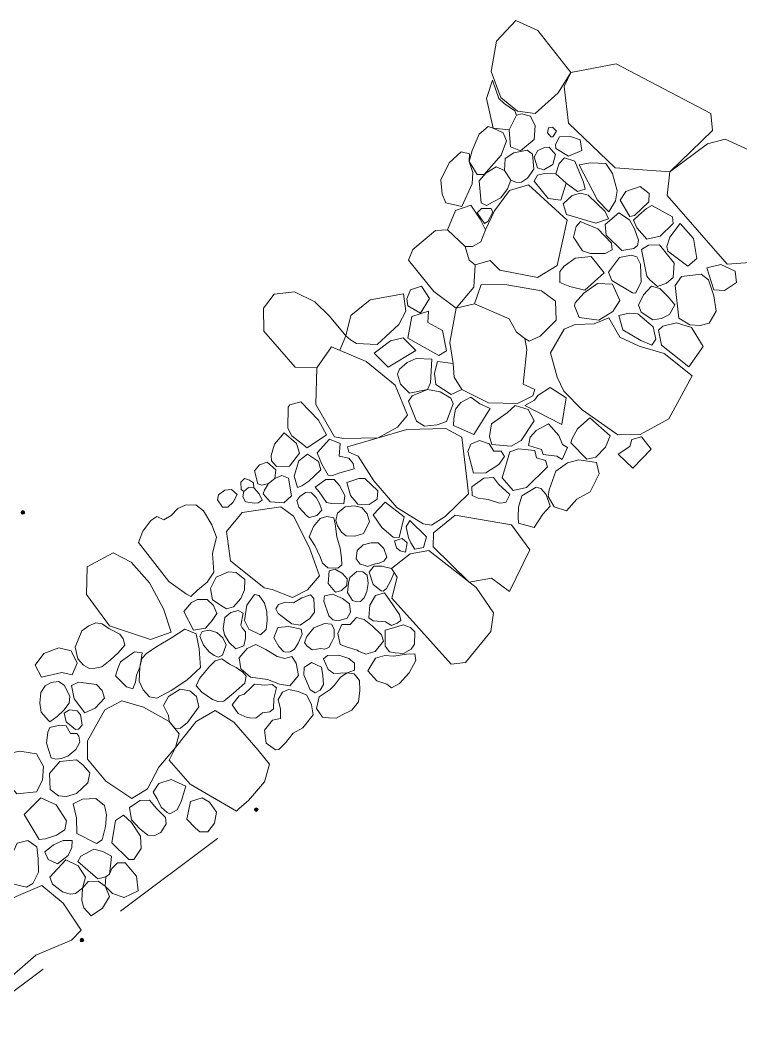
# Model space of a CAD drawing. Header units: metres. Extents: x -10443 to -4073, y -33280 to -26846.
# Drawn here: x -7950.043 to -7947.07, y -29551.625 to -29547.411 of the extents above; entities that cross this region are included whole.
import ezdxf

# ---------------------------------------------------------------- set-up
doc = ezdxf.new("R2010")
doc.units = ezdxf.units.M
doc.header["$MEASUREMENT"] = 0
doc.linetypes.add('CONTINUOUS_1', pattern=[0])
doc.linetypes.add('CONTINUOUS_2', pattern=[0])
doc.layers.add('園路', color=241, linetype='CONTINUOUS_2', lineweight=18)
doc.layers.add('石', color=241, linetype='CONTINUOUS_2', lineweight=18)

msp = doc.modelspace()

# ---------------------------------------------------------------- hatches: boundary and pattern name
at = {"layer": '園路', "linetype": 'CONTINUOUS_1', "lineweight": 18}
for points in [[(-7950.0248, -29549.4416, 1), (-7950.0398, -29549.4416, 1)], [(-7949.0618, -29550.6681, 1), (-7949.0768, -29550.6681, 1)], [(-7949.7815, -29551.2064, 1), (-7949.7965, -29551.2064, 1)]]:
    msp.add_hatch(color=241, dxfattribs=at).paths.add_polyline_path(points, flags=0)

# ---------------------------------------------------------------- linework, layer by layer
at = {"layer": '園路', "color": 1, "linetype": 'CONTINUOUS_1', "lineweight": 18}
for p, q in [((-7949.2289, -29550.7875), (-7949.6294, -29551.087)), ((-7949.9487, -29551.3258), (-7950.3491, -29551.6252))]:
    msp.add_line(p, q, dxfattribs=at)
for centre in [(-7950.0323, -29549.4416), (-7949.0693, -29550.6681), (-7949.789, -29551.2064)]:
    msp.add_circle(centre, 0.0075, dxfattribs=at)
at = {"layer": '石', "color": 4, "linetype": 'CONTINUOUS_2', "lineweight": 18, "flags": 128}
for points in [[(-7948.0774, -29547.4967), (-7947.9981, -29547.4114), (-7947.9069, -29547.4527), (-7947.7709, -29547.626), (-7947.8227, -29547.7103), (-7947.9181, -29547.7951), (-7947.9907, -29547.7853), (-7948.0601, -29547.7289), (-7948.0994, -29547.6221), (-7948.0774, -29547.4967)], [(-7947.7709, -29547.626), (-7947.7983, -29547.684), (-7947.7808, -29547.8347), (-7947.588, -29548.0196), (-7947.3622, -29548.0365), (-7947.1855, -29547.8652), (-7947.1925, -29547.7956), (-7947.5841, -29547.5901), (-7947.7709, -29547.626)], [(-7948.0947, -29547.6575), (-7948.119, -29547.7334), (-7948.091, -29547.8554), (-7948.0256, -29547.8634), (-7947.9957, -29547.8017), (-7948.0013, -29547.7847), (-7948.0459, -29547.754), (-7948.0686, -29547.7336), (-7948.0947, -29547.6575)], [(-7948.0256, -29547.8634), (-7948.02, -29547.9337), (-7947.9782, -29547.9499), (-7947.9228, -29547.9024), (-7947.9178, -29547.8459), (-7947.9371, -29547.8066), (-7947.9745, -29547.7971), (-7947.9957, -29547.8017)], [(-7948.1903, -29547.9929), (-7948.1581, -29548.0475), (-7948.1284, -29548.0467), (-7948.0583, -29547.968), (-7948.0366, -29547.9089), (-7948.0507, -29547.8747), (-7948.091, -29547.8554), (-7948.1117, -29547.8494), (-7948.1498, -29547.8814), (-7948.1785, -29547.9484), (-7948.1903, -29547.9929)], [(-7947.8537, -29547.8915), (-7947.8457, -29547.8911), (-7947.8297, -29547.8686), (-7947.8464, -29547.8512), (-7947.863, -29547.8547), (-7947.867, -29547.8748), (-7947.8537, -29547.8915)], [(-7947.8324, -29547.9395), (-7947.7808, -29547.971), (-7947.725, -29547.9485), (-7947.7325, -29547.9046), (-7947.7715, -29547.8898), (-7947.8175, -29547.8915), (-7947.8344, -29547.9238), (-7947.8324, -29547.9395)], [(-7947.3622, -29548.0365), (-7947.3736, -29548.1345), (-7947.1255, -29548.4176), (-7946.9359, -29548.4034), (-7946.8401, -29548.3195), (-7946.7523, -29548.1504), (-7946.8477, -29548.0325), (-7947.1341, -29547.9018), (-7947.2069, -29547.9204), (-7947.3622, -29548.0365)], [(-7948.2873, -29548.1643), (-7948.2203, -29548.1793), (-7948.178, -29548.0862), (-7948.175, -29548.0386), (-7948.1903, -29547.9929), (-7948.1888, -29547.9623), (-7948.2233, -29547.9535), (-7948.2723, -29547.9988), (-7948.308, -29548.0686), (-7948.3024, -29548.1277), (-7948.2873, -29548.1643)], [(-7948.0444, -29548.0307), (-7948.0418, -29547.9809), (-7948.0061, -29547.958), (-7947.9507, -29547.9464), (-7947.9294, -29547.9634), (-7947.9239, -29548.0249), (-7947.95, -29548.0626), (-7947.9747, -29548.0792), (-7947.995, -29548.0799), (-7948.0189, -29548.0711)], [(-7947.9199, -29547.9841), (-7947.9089, -29548.0196), (-7947.8816, -29548.0281), (-7947.8454, -29548.0054), (-7947.8346, -29547.9642), (-7947.8597, -29547.9343), (-7947.8827, -29547.9368), (-7947.9073, -29547.9484), (-7947.9225, -29547.9751), (-7947.9199, -29547.9841)], [(-7947.7895, -29548.0829), (-7947.7427, -29548.1175), (-7947.7119, -29548.1074), (-7947.7188, -29548.0786), (-7947.7539, -29547.9918), (-7947.7963, -29547.9787), (-7947.8189, -29548.0024), (-7947.8323, -29548.045)], [(-7947.6133, -29548.2006), (-7947.6612, -29548.1528), (-7947.7365, -29548.007), (-7947.6896, -29547.9992), (-7947.6266, -29548.0013), (-7947.5995, -29548.0429), (-7947.5802, -29548.1147), (-7947.5863, -29548.156), (-7947.6133, -29548.2006)], [(-7948.1403, -29548.1635), (-7948.1485, -29548.074), (-7948.1218, -29548.0422), (-7948.0796, -29548.0162), (-7948.0444, -29548.0307), (-7948.0189, -29548.0711), (-7948.0318, -29548.107), (-7948.06, -29548.1432), (-7948.0911, -29548.1599), (-7948.1186, -29548.1757), (-7948.1403, -29548.1635)], [(-7947.922, -29548.0747), (-7947.8641, -29548.1456), (-7947.8127, -29548.1526), (-7947.7895, -29548.0829), (-7947.8323, -29548.045), (-7947.8791, -29548.0435), (-7947.9079, -29548.0503), (-7947.922, -29548.0747)], [(-7948.1655, -29548.4199), (-7948.1033, -29548.4023), (-7948.064, -29548.4416), (-7947.9079, -29548.4724), (-7947.8275, -29548.4222), (-7947.7856, -29548.2362), (-7947.9461, -29548.0898), (-7948.0234, -29548.1138), (-7948.0854, -29548.1972), (-7948.123, -29548.2759)], [(-7947.5275, -29548.2201), (-7947.5667, -29548.1534), (-7947.5436, -29548.1173), (-7947.4848, -29548.0962), (-7947.4481, -29548.1262), (-7947.4488, -29548.1603), (-7947.5084, -29548.2166), (-7947.5275, -29548.2201)], [(-7947.8018, -29548.1687), (-7947.7886, -29548.2126), (-7947.6678, -29548.2479), (-7947.6151, -29548.2303), (-7947.6286, -29548.1993), (-7947.6987, -29548.1325), (-7947.7313, -29548.1237), (-7947.7655, -29548.1335), (-7947.8018, -29548.1687)], [(-7948.2792, -29548.275), (-7948.2467, -29548.1959), (-7948.1833, -29548.1741), (-7948.1447, -29548.2313), (-7948.123, -29548.2759), (-7948.1427, -29548.3254), (-7948.1769, -29548.3446), (-7948.2067, -29548.3446)], [(-7947.5124, -29548.2356), (-7947.4981, -29548.2676), (-7947.4577, -29548.3144), (-7947.402, -29548.3022), (-7947.349, -29548.2493), (-7947.3505, -29548.2213), (-7947.4371, -29548.1756), (-7947.4586, -29548.1874), (-7947.4906, -29548.2153), (-7947.5124, -29548.2356)], [(-7948.1268, -29548.2496), (-7948.1577, -29548.2053), (-7948.1396, -29548.1881), (-7948.1003, -29548.1875), (-7948.0926, -29548.203), (-7948.1135, -29548.2405), (-7948.1268, -29548.2496)], [(-7947.5112, -29548.353), (-7947.5597, -29548.3602), (-7947.6248, -29548.2975), (-7947.6295, -29548.2533), (-7947.5729, -29548.2047), (-7947.5287, -29548.2336), (-7947.5081, -29548.2719), (-7947.4922, -29548.3182), (-7947.4954, -29548.3408), (-7947.5112, -29548.353)], [(-7947.7592, -29548.3057), (-7947.7223, -29548.3627), (-7947.6899, -29548.3733), (-7947.6292, -29548.3726), (-7947.6006, -29548.358), (-7947.6033, -29548.3305), (-7947.6588, -29548.2718), (-7947.7133, -29548.2499), (-7947.7313, -29548.2415), (-7947.7493, -29548.2613), (-7947.7592, -29548.3057)], [(-7947.3704, -29548.3642), (-7947.2878, -29548.4253), (-7947.2509, -29548.3943), (-7947.2641, -29548.3112), (-7947.3193, -29548.2491), (-7947.3618, -29548.3052), (-7947.3746, -29548.3442), (-7947.3704, -29548.3642)], [(-7948.423, -29548.3564), (-7948.4414, -29548.4001), (-7948.3357, -29548.5298), (-7948.2435, -29548.5985), (-7948.171, -29548.5126), (-7948.1655, -29548.4199), (-7948.1911, -29548.4006), (-7948.2067, -29548.3446), (-7948.2792, -29548.275), (-7948.3299, -29548.2783), (-7948.423, -29548.3564)], [(-7947.4571, -29548.4668), (-7947.4791, -29548.3564), (-7947.4502, -29548.3384), (-7947.4049, -29548.3381), (-7947.3439, -29548.4127), (-7947.3483, -29548.4729), (-7947.376, -29548.4961), (-7947.4131, -29548.51), (-7947.4447, -29548.4816), (-7947.4571, -29548.4668)], [(-7947.8162, -29548.4478), (-7947.8156, -29548.4934), (-7947.7749, -29548.5095), (-7947.7135, -29548.524), (-7947.6333, -29548.4535), (-7947.6865, -29548.3851), (-7947.7533, -29548.3929), (-7947.7983, -29548.4254), (-7947.8162, -29548.4478)], [(-7947.5165, -29548.5356), (-7947.6009, -29548.485), (-7947.615, -29548.4507), (-7947.5703, -29548.3891), (-7947.5223, -29548.3803), (-7947.4984, -29548.3875), (-7947.4834, -29548.4178), (-7947.4807, -29548.4909), (-7947.5034, -29548.5362), (-7947.5165, -29548.5356)], [(-7947.181, -29548.5226), (-7947.209, -29548.433), (-7947.1522, -29548.4183), (-7947.0923, -29548.4466), (-7947.0869, -29548.4924), (-7947.136, -29548.5257), (-7947.181, -29548.5226)], [(-7947.3245, -29548.6399), (-7947.34, -29548.5052), (-7947.3146, -29548.4682), (-7947.2327, -29548.4591), (-7947.203, -29548.4814), (-7947.1806, -29548.5474), (-7947.1716, -29548.6105), (-7947.1999, -29548.661), (-7947.2366, -29548.6698), (-7947.2791, -29548.6677), (-7947.3245, -29548.6399)], [(-7948.4432, -29548.5896), (-7948.3911, -29548.6192), (-7948.354, -29548.5587), (-7948.3865, -29548.5075), (-7948.4329, -29548.5233), (-7948.448, -29548.5601), (-7948.4432, -29548.5896)], [(-7948.1686, -29548.5807), (-7948.1405, -29548.5006), (-7948.0348, -29548.503), (-7947.8923, -29548.5268), (-7947.8345, -29548.5695), (-7947.8317, -29548.6477), (-7947.8967, -29548.7138), (-7947.9424, -29548.7354), (-7947.9602, -29548.7242)], [(-7947.7551, -29548.589), (-7947.736, -29548.6368), (-7947.655, -29548.6485), (-7947.5977, -29548.6119), (-7947.5687, -29548.5666), (-7947.5987, -29548.4996), (-7947.6612, -29548.4976), (-7947.7175, -29548.5365), (-7947.7524, -29548.5773), (-7947.7551, -29548.589)], [(-7947.4328, -29548.6475), (-7947.4803, -29548.6151), (-7947.4915, -29548.5868), (-7947.4715, -29548.5433), (-7947.4385, -29548.5077), (-7947.4035, -29548.5176), (-7947.3673, -29548.5533), (-7947.341, -29548.5846), (-7947.3634, -29548.6253), (-7947.3964, -29548.6421), (-7947.4328, -29548.6475)], [(-7948.8196, -29548.8454), (-7948.9083, -29548.8429), (-7949.0374, -29548.6932), (-7949.0388, -29548.5989), (-7948.9953, -29548.5412), (-7948.9118, -29548.5312), (-7948.827, -29548.5732), (-7948.7669, -29548.6323), (-7948.699, -29548.7132), (-7948.7247, -29548.7727)], [(-7948.699, -29548.7132), (-7948.6795, -29548.6287), (-7948.5993, -29548.5646), (-7948.4611, -29548.5396), (-7948.4525, -29548.611), (-7948.4813, -29548.6666), (-7948.5698, -29548.7482), (-7948.656, -29548.7441), (-7948.6803, -29548.7289), (-7948.699, -29548.7132)], [(-7948.2435, -29548.5985), (-7948.2697, -29548.7398), (-7948.2567, -29548.8269), (-7948.2525, -29548.883), (-7948.2206, -29548.9348), (-7948.1104, -29548.9895), (-7947.9904, -29548.9915), (-7947.9274, -29548.9605), (-7947.92, -29548.9344), (-7947.9676, -29548.9126), (-7947.9522, -29548.7687), (-7947.9602, -29548.7242), (-7947.9949, -29548.6978), (-7948.0248, -29548.6422), (-7948.1686, -29548.5807), (-7948.2435, -29548.5985)], [(-7948.427, -29548.6326), (-7948.444, -29548.7222), (-7948.3159, -29548.7938), (-7948.284, -29548.7744), (-7948.3011, -29548.6903), (-7948.3615, -29548.6583), (-7948.3585, -29548.6107), (-7948.427, -29548.6326)], [(-7947.7981, -29548.6848), (-7947.8542, -29548.7837), (-7947.827, -29548.8834), (-7947.8, -29548.9409), (-7947.7235, -29549.018), (-7947.5775, -29549.1218), (-7947.4851, -29549.1196), (-7947.3667, -29549.0556), (-7947.2705, -29548.8783), (-7947.3855, -29548.7862), (-7947.4891, -29548.7554), (-7947.5692, -29548.7189), (-7947.6134, -29548.6382), (-7947.6745, -29548.6636), (-7947.7529, -29548.6657), (-7947.7981, -29548.6848)], [(-7947.5732, -29548.6296), (-7947.5561, -29548.6886), (-7947.4814, -29548.7327), (-7947.4369, -29548.7508), (-7947.4194, -29548.7267), (-7947.4315, -29548.6761), (-7947.4945, -29548.6222), (-7947.5296, -29548.6192), (-7947.5732, -29548.6296)], [(-7947.4094, -29548.69), (-7947.3959, -29548.751), (-7947.2841, -29548.8405), (-7947.2251, -29548.7574), (-7947.2729, -29548.6792), (-7947.3349, -29548.659), (-7947.3908, -29548.6734), (-7947.4094, -29548.69)], [(-7948.5827, -29548.7841), (-7948.5252, -29548.8427), (-7948.411, -29548.7741), (-7948.4622, -29548.7218), (-7948.5157, -29548.7342), (-7948.5827, -29548.7841)], [(-7948.7465, -29549.1304), (-7948.8232, -29548.9969), (-7948.8196, -29548.8454), (-7948.7582, -29548.7585), (-7948.6155, -29548.819), (-7948.4952, -29548.916), (-7948.4456, -29549.0406), (-7948.4863, -29549.0894), (-7948.5659, -29549.1343), (-7948.7085, -29549.1366), (-7948.7465, -29549.1304)], [(-7948.4861, -29548.8717), (-7948.4738, -29548.9127), (-7948.4372, -29548.95), (-7948.3622, -29548.9348), (-7948.3503, -29548.9075), (-7948.3451, -29548.8089), (-7948.4087, -29548.8067), (-7948.446, -29548.8234), (-7948.4786, -29548.8507), (-7948.4861, -29548.8717)], [(-7948.3281, -29548.914), (-7948.2651, -29548.9554), (-7948.2206, -29548.9348), (-7948.2525, -29548.883), (-7948.2567, -29548.8269), (-7948.3215, -29548.8195), (-7948.3337, -29548.8674), (-7948.3281, -29548.914)], [(-7948.4084, -29549.0657), (-7948.4404, -29548.9826), (-7948.4254, -29548.9606), (-7948.3622, -29548.9348), (-7948.3095, -29548.944), (-7948.2657, -29548.97), (-7948.2563, -29548.9936), (-7948.2837, -29549.0658), (-7948.3231, -29549.08), (-7948.3743, -29549.0852), (-7948.4084, -29549.0657)], [(-7947.9608, -29549.0001), (-7947.8077, -29549.079), (-7947.7906, -29548.9683), (-7947.8558, -29548.9256), (-7947.9077, -29548.9598), (-7947.9213, -29548.9785), (-7947.9608, -29549.0001)], [(-7948.9379, -29549.0074), (-7948.9393, -29549.0944), (-7948.9226, -29549.1255), (-7948.8592, -29549.1749), (-7948.7793, -29549.1215), (-7948.8127, -29549.0605), (-7948.8847, -29548.9847), (-7948.9302, -29548.9978), (-7948.9379, -29549.0074)], [(-7948.2556, -29549.0831), (-7948.1712, -29549.1201), (-7948.1037, -29549.0132), (-7948.1469, -29548.9929), (-7948.1833, -29548.9658), (-7948.2245, -29548.9879), (-7948.2469, -29549.0161), (-7948.2537, -29549.0542), (-7948.2556, -29549.0831)], [(-7948.0962, -29549.1619), (-7948.0176, -29549.1682), (-7947.9757, -29549.1446), (-7947.922, -29549.0639), (-7947.9475, -29549.0172), (-7948.0001, -29549.0007), (-7948.034, -29549.0301), (-7948.0979, -29549.0764), (-7948.1069, -29549.128), (-7948.0962, -29549.1619)], [(-7947.7704, -29549.1546), (-7947.7052, -29549.2223), (-7947.6674, -29549.2137), (-7947.6274, -29549.1728), (-7947.6079, -29549.1261), (-7947.693, -29549.0509), (-7947.7437, -29549.0965), (-7947.7649, -29549.1363), (-7947.7704, -29549.1546)], [(-7948.6867, -29549.1933), (-7948.6482, -29549.2091), (-7948.5835, -29549.3111), (-7948.4884, -29549.4208), (-7948.3801, -29549.4881), (-7948.3465, -29549.4944), (-7948.2892, -29549.4579), (-7948.1937, -29549.3647), (-7948.1987, -29549.316), (-7948.2205, -29549.1311), (-7948.2874, -29549.0951), (-7948.4478, -29549.0989), (-7948.6927, -29549.1711), (-7948.6867, -29549.1933)], [(-7947.945, -29549.1649), (-7947.8919, -29549.1821), (-7947.8856, -29549.202), (-7947.8288, -29549.2098), (-7947.8061, -29549.2232), (-7947.7847, -29549.1738), (-7947.8052, -29549.1618), (-7947.8208, -29549.1245), (-7947.8626, -29549.0759), (-7947.9135, -29549.1039), (-7947.9387, -29549.1313), (-7947.945, -29549.1649)], [(-7948.9855, -29549.2521), (-7948.9324, -29549.2505), (-7948.8908, -29549.1977), (-7948.9026, -29549.1574), (-7948.9534, -29549.1131), (-7948.9934, -29549.1603), (-7949.0078, -29549.2069), (-7949.0057, -29549.2292), (-7948.9855, -29549.2521)], [(-7948.8181, -29549.1961), (-7948.7665, -29549.1395), (-7948.7233, -29549.1577), (-7948.727, -29549.209), (-7948.6872, -29549.2182), (-7948.6686, -29549.2403), (-7948.6656, -29549.2615), (-7948.724, -29549.2784), (-7948.7546, -29549.2894), (-7948.7723, -29549.2882), (-7948.799, -29549.2422), (-7948.8181, -29549.1961)], [(-7948.1721, -29549.28), (-7948.1966, -29549.1896), (-7948.1838, -29549.16), (-7948.1471, -29549.145), (-7948.1079, -29549.1581), (-7948.089, -29549.1893), (-7948.0588, -29549.1891), (-7948.0442, -29549.2115), (-7948.0675, -29549.2436), (-7948.1212, -29549.2782), (-7948.1721, -29549.28)], [(-7947.5756, -29549.2011), (-7947.5146, -29549.2588), (-7947.4394, -29549.18), (-7947.4789, -29549.1304), (-7947.5197, -29549.1405), (-7947.5274, -29549.17), (-7947.5756, -29549.2011)], [(-7948.0547, -29549.2988), (-7948.0091, -29549.3506), (-7947.954, -29549.339), (-7947.8674, -29549.2537), (-7947.8754, -29549.228), (-7947.9125, -29549.2162), (-7947.9196, -29549.1865), (-7947.9862, -29549.1795), (-7948.0225, -29549.1912), (-7948.0547, -29549.2988)], [(-7949.0629, -29549.3233), (-7949.076, -29549.2704), (-7949.0555, -29549.2448), (-7949.0238, -29549.2339), (-7948.9878, -29549.2655), (-7948.9927, -29549.3021), (-7949.0185, -29549.3227), (-7949.0458, -29549.3288), (-7949.0629, -29549.3233)], [(-7948.8991, -29549.3388), (-7948.9133, -29549.292), (-7948.8935, -29549.2282), (-7948.8581, -29549.2017), (-7948.8123, -29549.2314), (-7948.8028, -29549.2663), (-7948.8519, -29549.3127), (-7948.8809, -29549.3318), (-7948.8991, -29549.3388)], [(-7947.8639, -29549.3764), (-7947.8402, -29549.4184), (-7947.7882, -29549.4355), (-7947.7458, -29549.3873), (-7947.6908, -29549.3569), (-7947.6535, -29549.2827), (-7947.6642, -29549.235), (-7947.7384, -29549.224), (-7947.7839, -29549.2371), (-7947.833, -29549.271), (-7947.8597, -29549.3478), (-7947.8639, -29549.3764)], [(-7949.1198, -29549.3554), (-7949.1311, -29549.347), (-7949.1335, -29549.3166), (-7949.1174, -29549.302), (-7949.0975, -29549.3083), (-7949.0803, -29549.3201), (-7949.0786, -29549.3396)], [(-7949.0404, -29549.3651), (-7949.0114, -29549.3984), (-7948.9553, -29549.4016), (-7948.9233, -29549.3737), (-7948.9362, -29549.2997), (-7948.9643, -29549.2898), (-7948.9927, -29549.3021), (-7949.0185, -29549.3227), (-7949.0356, -29549.3496), (-7949.0404, -29549.3651)], [(-7948.8256, -29549.3378), (-7948.7818, -29549.3052), (-7948.7482, -29549.3053), (-7948.7253, -29549.3301), (-7948.7034, -29549.3724), (-7948.7081, -29549.4068), (-7948.7569, -29549.4048), (-7948.7793, -29549.4005), (-7948.8096, -29549.3569), (-7948.8256, -29549.3378)], [(-7948.6807, -29549.3722), (-7948.6958, -29549.3179), (-7948.6461, -29549.3023), (-7948.6204, -29549.3017), (-7948.5668, -29549.3531), (-7948.5698, -29549.387), (-7948.6036, -29549.4091), (-7948.6496, -29549.4079), (-7948.6807, -29549.3722)], [(-7948.1778, -29549.3718), (-7948.1793, -29549.3363), (-7948.13, -29549.3002), (-7948.0904, -29549.2974), (-7948.069, -29549.3255), (-7948.0226, -29549.3683), (-7948.0397, -29549.4004), (-7948.0655, -29549.4032), (-7948.1115, -29549.3884), (-7948.1526, -29549.3831), (-7948.1778, -29549.3718)], [(-7949.2081, -29549.42), (-7949.2287, -29549.3891), (-7949.2253, -29549.3695), (-7949.199, -29549.3496), (-7949.1715, -29549.3474), (-7949.1482, -29549.3677), (-7949.1641, -29549.3987), (-7949.1864, -29549.4196), (-7949.2081, -29549.42)], [(-7949.0762, -29549.4036), (-7949.1138, -29549.3974), (-7949.1252, -29549.3777), (-7949.1198, -29549.3554), (-7949.1008, -29549.3394), (-7949.0786, -29549.3396), (-7949.0569, -29549.3654), (-7949.0449, -29549.3909), (-7949.0618, -29549.402), (-7949.0762, -29549.4036)], [(-7948.8622, -29549.4542), (-7948.8937, -29549.42), (-7948.9012, -29549.3927), (-7948.8891, -29549.3763), (-7948.8656, -29549.3594), (-7948.8415, -29549.3608), (-7948.8219, -29549.3799), (-7948.8082, -29549.4054), (-7948.7987, -29549.4317), (-7948.8192, -29549.4538), (-7948.8344, -29549.4582), (-7948.8507, -29549.4621), (-7948.8622, -29549.4542)], [(-7947.9863, -29549.4865), (-7947.9223, -29549.504), (-7947.8861, -29549.4485), (-7947.8566, -29549.4164), (-7947.8722, -29549.3677), (-7947.894, -29549.3431), (-7947.9139, -29549.3368), (-7947.9729, -29549.3726), (-7947.9867, -29549.4198), (-7947.9885, -29549.4601), (-7947.9863, -29549.4865)], [(-7948.5862, -29549.4511), (-7948.5378, -29549.3989), (-7948.4588, -29549.4594), (-7948.4789, -29549.5453), (-7948.5038, -29549.5443), (-7948.5515, -29549.5036), (-7948.5862, -29549.4511)], [(-7949.3568, -29549.7796), (-7949.4304, -29549.7261), (-7949.5557, -29549.5659), (-7949.5379, -29549.5189), (-7949.5045, -29549.4755), (-7949.4795, -29549.4587), (-7949.451, -29549.4718), (-7949.4207, -29549.4547), (-7949.393, -29549.4253), (-7949.3626, -29549.4116), (-7949.3188, -29549.4097), (-7949.2875, -29549.4345), (-7949.2524, -29549.4922), (-7949.2329, -29549.5437), (-7949.2494, -29549.6106), (-7949.244, -29549.6877), (-7949.2723, -29549.7289), (-7949.3117, -29549.7627), (-7949.3394, -29549.7879), (-7949.3568, -29549.7796)], [(-7949.0368, -29549.7522), (-7949.1757, -29549.641), (-7949.1917, -29549.5209), (-7949.1275, -29549.4419), (-7948.9675, -29549.4192), (-7948.9153, -29549.4571), (-7948.8491, -29549.5884), (-7948.8079, -29549.7031), (-7948.8582, -29549.761), (-7948.9191, -29549.7933), (-7949.0034, -29549.7603), (-7949.0368, -29549.7522)], [(-7948.7172, -29549.5228), (-7948.6975, -29549.5388), (-7948.6617, -29549.5402), (-7948.6259, -29549.528), (-7948.6024, -29549.4799), (-7948.6115, -29549.4478), (-7948.6331, -29549.4209), (-7948.6656, -29549.4146), (-7948.7023, -29549.4182), (-7948.7343, -29549.445), (-7948.7409, -29549.4746), (-7948.7343, -29549.4974), (-7948.7172, -29549.5228)], [(-7948.7496, -29549.4642), (-7948.7776, -29549.4583), (-7948.8057, -29549.4673), (-7948.833, -29549.4996), (-7948.851, -29549.543), (-7948.8274, -29549.5787), (-7948.8059, -29549.6255), (-7948.7955, -29549.6504), (-7948.7739, -29549.6699), (-7948.733, -29549.6712), (-7948.7164, -29549.6573), (-7948.7168, -29549.6293), (-7948.7224, -29549.589), (-7948.7365, -29549.5422), (-7948.7406, -29549.5111), (-7948.7432, -29549.4881), (-7948.7496, -29549.4642)], [(-7948.4306, -29549.5666), (-7948.4142, -29549.5937), (-7948.3794, -29549.5865), (-7948.3664, -29549.542), (-7948.4356, -29549.4745), (-7948.4511, -29549.501), (-7948.4408, -29549.5469), (-7948.4306, -29549.5666)], [(-7948.3371, -29549.5256), (-7948.3389, -29549.5834), (-7948.1899, -29549.7296), (-7948.0985, -29549.7126), (-7948.0242, -29549.7686), (-7947.9397, -29549.5961), (-7948.0155, -29549.4932), (-7948.2477, -29549.4524), (-7948.3371, -29549.5256)], [(-7948.6203, -29549.6613), (-7948.6403, -29549.6558), (-7948.6566, -29549.6331), (-7948.6532, -29549.5988), (-7948.6277, -29549.576), (-7948.5955, -29549.5678), (-7948.5662, -29549.5677), (-7948.5428, -29549.5907), (-7948.53, -29549.6267), (-7948.5421, -29549.6431), (-7948.5618, -29549.6513), (-7948.5783, -29549.654), (-7948.5944, -29549.6598), (-7948.6096, -29549.6642), (-7948.6203, -29549.6613)], [(-7948.4905, -29549.5876), (-7948.4983, -29549.5595), (-7948.4667, -29549.5498), (-7948.446, -29549.567), (-7948.4539, -29549.605), (-7948.4751, -29549.5997), (-7948.4905, -29549.5876)], [(-7949.5063, -29549.9657), (-7949.6753, -29549.9103), (-7949.7697, -29549.781), (-7949.7673, -29549.6659), (-7949.6604, -29549.608), (-7949.585, -29549.6472), (-7949.5098, -29549.7326), (-7949.4519, -29549.8395), (-7949.4202, -29549.936), (-7949.5063, -29549.9657)], [(-7948.357, -29549.5988), (-7948.4335, -29549.613), (-7948.5115, -29549.6733), (-7948.5004, -29549.6891), (-7948.4881, -29549.7091), (-7948.5098, -29549.7954), (-7948.2649, -29550.0674), (-7948.2056, -29550.0606), (-7948.1011, -29549.9331), (-7948.0903, -29549.856), (-7948.161, -29549.7519), (-7948.357, -29549.5988)], [(-7949.206, -29549.8307), (-7949.2503, -29549.8029), (-7949.2587, -29549.7555), (-7949.2347, -29549.7092), (-7949.1832, -29549.687), (-7949.1522, -29549.6902), (-7949.1166, -29549.719), (-7949.1174, -29549.7616), (-7949.1325, -29549.7973), (-7949.1634, -29549.8316), (-7949.1926, -29549.8393), (-7949.206, -29549.8307)], [(-7948.7453, -29549.7682), (-7948.7728, -29549.7354), (-7948.7679, -29549.6831), (-7948.743, -29549.6762), (-7948.7138, -29549.6943), (-7948.6937, -29549.7158), (-7948.6949, -29549.7426), (-7948.7169, -29549.7639), (-7948.7402, -29549.7702), (-7948.7453, -29549.7682)], [(-7948.6537, -29549.81), (-7948.6722, -29549.8046), (-7948.6922, -29549.7725), (-7948.6881, -29549.7341), (-7948.6833, -29549.7099), (-7948.6545, -29549.6851), (-7948.6293, -29549.6869), (-7948.6115, -29549.7006), (-7948.6069, -29549.7352), (-7948.6124, -29549.7677), (-7948.6242, -29549.7936), (-7948.6389, -29549.8094), (-7948.6537, -29549.81)], [(-7948.5541, -29549.7648), (-7948.5864, -29549.7396), (-7948.6032, -29549.688), (-7948.5839, -29549.6628), (-7948.5513, -29549.6633), (-7948.5115, -29549.6733), (-7948.5004, -29549.6891), (-7948.5153, -29549.7253), (-7948.5313, -29549.7554), (-7948.5452, -29549.7671), (-7948.5541, -29549.7648)], [(-7949.0516, -29549.9462), (-7949.0997, -29549.9237), (-7949.1171, -29549.8881), (-7949.1076, -29549.8245), (-7949.0769, -29549.78), (-7949.0574, -29549.7845), (-7949.0357, -29549.8166), (-7949.0256, -29549.8511), (-7949.0236, -29549.8871), (-7949.0286, -29549.9248), (-7949.0516, -29549.9462)], [(-7948.9791, -29549.8585), (-7948.9221, -29549.9015), (-7948.8876, -29549.9067), (-7948.8484, -29549.8794), (-7948.8294, -29549.8538), (-7948.8316, -29549.7962), (-7948.8459, -29549.7817), (-7948.8805, -29549.7946), (-7948.916, -29549.8147), (-7948.9487, -29549.8114), (-7948.977, -29549.8219), (-7948.9884, -29549.8391), (-7948.9791, -29549.8585)], [(-7948.7703, -29549.8687), (-7948.7908, -29549.8077), (-7948.787, -29549.7864), (-7948.7552, -29549.7785), (-7948.7127, -29549.7967), (-7948.6847, -29549.8192), (-7948.6798, -29549.8535), (-7948.6937, -29549.8784), (-7948.7314, -29549.8884), (-7948.7531, -29549.885), (-7948.7703, -29549.8687)], [(-7948.5356, -29549.8925), (-7948.587, -29549.8888), (-7948.6045, -29549.8762), (-7948.6007, -29549.8242), (-7948.577, -29549.7841), (-7948.54, -29549.7733), (-7948.5177, -29549.8048), (-7948.478, -29549.863), (-7948.4718, -29549.8878), (-7948.4876, -29549.899), (-7948.5108, -29549.9079), (-7948.5356, -29549.8925)], [(-7949.3279, -29549.9277), (-7949.3684, -29549.8507), (-7949.3367, -29549.8136), (-7949.3123, -29549.8015), (-7949.2724, -29549.8016), (-7949.246, -29549.8255), (-7949.2325, -29549.8592), (-7949.2508, -29549.8872), (-7949.2787, -29549.9189), (-7949.3279, -29549.9277)], [(-7949.1324, -29549.9072), (-7949.1236, -29549.8579), (-7949.1436, -29549.8464), (-7949.1739, -29549.854), (-7949.1986, -29549.8758), (-7949.2054, -29549.9213), (-7949.2003, -29549.9474), (-7949.1814, -29549.9787), (-7949.153, -29550.0051), (-7949.1211, -29549.9919), (-7949.1139, -29549.9618), (-7949.1138, -29549.9345), (-7949.1272, -29549.9185), (-7949.1324, -29549.9072)], [(-7949.7825, -29550.0715), (-7949.8061, -29550.0459), (-7949.8162, -29549.9972), (-7949.7896, -29549.9308), (-7949.7603, -29549.909), (-7949.7316, -29549.8975), (-7949.705, -29549.9017), (-7949.6778, -29549.9208), (-7949.6321, -29549.9446), (-7949.6182, -29549.9636), (-7949.6121, -29549.9892), (-7949.6388, -29550.0214), (-7949.6722, -29550.0515), (-7949.7061, -29550.0793), (-7949.7347, -29550.0844), (-7949.7579, -29550.0858), (-7949.7825, -29550.0715)], [(-7948.9563, -29550.0152), (-7948.9765, -29549.9944), (-7948.9969, -29549.9585), (-7948.9808, -29549.917), (-7948.9348, -29549.9119), (-7948.8837, -29549.9228), (-7948.8791, -29549.9441), (-7948.896, -29549.9806), (-7948.9118, -29550.0058), (-7948.9295, -29550.0164), (-7948.9471, -29550.0179), (-7948.9563, -29550.0152)], [(-7948.8033, -29550.0032), (-7948.838, -29550.0086), (-7948.8601, -29549.9922), (-7948.8707, -29549.9787), (-7948.8609, -29549.9538), (-7948.8316, -29549.918), (-7948.7875, -29549.9006), (-7948.7581, -29549.9024), (-7948.7473, -29549.9227), (-7948.7476, -29549.9565), (-7948.7586, -29549.9783), (-7948.7692, -29549.999), (-7948.7876, -29550.0061), (-7948.8033, -29550.0032)], [(-7948.6533, -29550.0098), (-7948.6981, -29549.9962), (-7948.7224, -29549.9868), (-7948.7322, -29549.9406), (-7948.7154, -29549.9041), (-7948.6822, -29549.9037), (-7948.6559, -29549.8757), (-7948.6232, -29549.8836), (-7948.5899, -29549.9111), (-7948.5516, -29549.9473), (-7948.5447, -29549.9727), (-7948.5791, -29550.016), (-7948.6175, -29550.0263), (-7948.6466, -29550.0144), (-7948.6533, -29550.0098)], [(-7948.5189, -29550.0173), (-7948.5365, -29549.993), (-7948.5372, -29549.928), (-7948.5034, -29549.9185), (-7948.4631, -29549.9049), (-7948.4326, -29549.9171), (-7948.4152, -29549.9339), (-7948.4155, -29549.9858), (-7948.4302, -29550.0057), (-7948.4613, -29550.0235), (-7948.4956, -29550.0209), (-7948.5189, -29550.0173)], [(-7949.5504, -29550.0804), (-7949.5524, -29550.1379), (-7949.5354, -29550.174), (-7949.5094, -29550.2024), (-7949.4792, -29550.2085), (-7949.4206, -29550.1768), (-7949.3554, -29550.1339), (-7949.2992, -29550.0819), (-7949.3043, -29550.0051), (-7949.3174, -29549.9429), (-7949.3636, -29549.9236), (-7949.4195, -29549.9594), (-7949.4764, -29549.9939), (-7949.5211, -29550.023), (-7949.5416, -29550.0451), (-7949.5504, -29550.0804)], [(-7949.264, -29550.0176), (-7949.2872, -29549.9899), (-7949.3015, -29549.9517), (-7949.2919, -29549.9331), (-7949.2629, -29549.9277), (-7949.2324, -29549.9366), (-7949.2071, -29549.9593), (-7949.1936, -29549.9879), (-7949.2088, -29550.0309), (-7949.2254, -29550.0386), (-7949.2436, -29550.0319), (-7949.264, -29550.0176)], [(-7949.1329, -29550.0877), (-7949.1396, -29550.041), (-7949.1073, -29550.0034), (-7949.0711, -29549.9866), (-7949.0301, -29550.0067), (-7948.9832, -29550.0364), (-7948.9509, -29550.045), (-7948.9222, -29550.0355), (-7948.9041, -29550.0633), (-7948.8944, -29550.1148), (-7948.9305, -29550.1567), (-7948.9726, -29550.1501), (-7949.0227, -29550.1304), (-7949.0931, -29550.1214), (-7949.1329, -29550.0877)], [(-7949.8711, -29550.1021), (-7949.9561, -29550.1216), (-7949.9812, -29550.072), (-7949.9462, -29550.0238), (-7949.8839, -29549.9998), (-7949.8326, -29550.0133), (-7949.8088, -29550.064), (-7949.8297, -29550.1122), (-7949.8711, -29550.1021)], [(-7949.6041, -29550.1611), (-7949.6507, -29550.1157), (-7949.6412, -29550.0861), (-7949.63, -29550.0579), (-7949.5711, -29550.0175), (-7949.5396, -29550.0217), (-7949.5447, -29550.0498), (-7949.5504, -29550.0804), (-7949.5631, -29550.1127), (-7949.5676, -29550.1423), (-7949.5783, -29550.1694), (-7949.6041, -29550.1611)], [(-7948.6939, -29550.1029), (-7948.7494, -29550.1066), (-7948.7725, -29550.0903), (-7948.7914, -29550.0454), (-7948.7749, -29550.0326), (-7948.728, -29550.031), (-7948.6865, -29550.0443), (-7948.6637, -29550.0639), (-7948.6639, -29550.0924), (-7948.6939, -29550.1029)], [(-7948.5309, -29550.151), (-7948.5715, -29550.1369), (-7948.6084, -29550.0953), (-7948.5777, -29550.0429), (-7948.5383, -29550.0316), (-7948.5018, -29550.0344), (-7948.4494, -29550.0261), (-7948.4148, -29550.0257), (-7948.4112, -29550.0533), (-7948.4387, -29550.1029), (-7948.4775, -29550.1474), (-7948.5113, -29550.1653), (-7948.5309, -29550.151)], [(-7949.2492, -29550.2136), (-7949.2944, -29550.1835), (-7949.3177, -29550.1569), (-7949.3031, -29550.1269), (-7949.2623, -29550.0769), (-7949.2382, -29550.0546), (-7949.2118, -29550.0461), (-7949.1796, -29550.0682), (-7949.1522, -29550.0809), (-7949.1243, -29550.1004), (-7949.1104, -29550.117), (-7949.1157, -29550.1456), (-7949.1626, -29550.187), (-7949.2037, -29550.2204), (-7949.2277, -29550.2218), (-7949.2492, -29550.2136)], [(-7948.8264, -29550.1858), (-7948.847, -29550.1738), (-7948.8729, -29550.1117), (-7948.872, -29550.0816), (-7948.8417, -29550.0615), (-7948.8001, -29550.0799), (-7948.7951, -29550.1145), (-7948.7915, -29550.1513), (-7948.8055, -29550.1745), (-7948.8264, -29550.1858)], [(-7948.7959, -29550.2859), (-7948.8201, -29550.2507), (-7948.8096, -29550.2021), (-7948.7637, -29550.1719), (-7948.7462, -29550.1541), (-7948.7211, -29550.1216), (-7948.6939, -29550.1029), (-7948.6647, -29550.1077), (-7948.6426, -29550.1353), (-7948.6417, -29550.1764), (-7948.6468, -29550.2226), (-7948.6744, -29550.2572), (-7948.7148, -29550.2764), (-7948.7394, -29550.2908), (-7948.7717, -29550.2897), (-7948.7959, -29550.2859)], [(-7949.9268, -29550.2997), (-7949.9563, -29550.2657), (-7949.9624, -29550.2285), (-7949.9588, -29550.185), (-7949.94, -29550.1576), (-7949.9154, -29550.143), (-7949.8855, -29550.1393), (-7949.862, -29550.1545), (-7949.8389, -29550.2003), (-7949.8417, -29550.2292), (-7949.8635, -29550.2582), (-7949.8905, -29550.2836), (-7949.9206, -29550.3061), (-7949.9268, -29550.2997)], [(-7949.7764, -29550.2693), (-7949.8212, -29550.2103), (-7949.8318, -29550.1556), (-7949.8025, -29550.1427), (-7949.7289, -29550.1517), (-7949.7055, -29550.1769), (-7949.6955, -29550.2085), (-7949.7337, -29550.25), (-7949.7764, -29550.2693)], [(-7949.1065, -29550.2873), (-7949.1432, -29550.271), (-7949.1686, -29550.2357), (-7949.1398, -29550.199), (-7949.1192, -29550.1922), (-7949.0906, -29550.164), (-7949.0763, -29550.151), (-7949.035, -29550.154), (-7949.003, -29550.1523), (-7948.9854, -29550.1658), (-7948.996, -29550.2093), (-7948.9975, -29550.2524), (-7949.0134, -29550.2647), (-7949.0439, -29550.2683), (-7949.0715, -29550.2904), (-7949.0953, -29550.2894), (-7949.1065, -29550.2873)], [(-7949.4315, -29550.2797), (-7949.4518, -29550.238), (-7949.4321, -29550.2016), (-7949.3827, -29550.1706), (-7949.3434, -29550.1775), (-7949.3159, -29550.2015), (-7949.306, -29550.2445), (-7949.3532, -29550.3082), (-7949.3821, -29550.3324), (-7949.4043, -29550.3333), (-7949.4284, -29550.3039), (-7949.4315, -29550.2797)], [(-7948.9896, -29550.4217), (-7949.0287, -29550.3938), (-7949.0354, -29550.3408), (-7949.0022, -29550.2993), (-7948.9691, -29550.2925), (-7948.9697, -29550.2531), (-7948.9781, -29550.2131), (-7948.9613, -29550.1833), (-7948.9359, -29550.1724), (-7948.8956, -29550.1805), (-7948.8605, -29550.1961), (-7948.8411, -29550.2353), (-7948.8339, -29550.2764), (-7948.8768, -29550.3302), (-7948.9163, -29550.3529), (-7948.9476, -29550.3917), (-7948.9758, -29550.4206), (-7948.9896, -29550.4217)], [(-7949.5831, -29550.6222), (-7949.6897, -29550.5513), (-7949.7662, -29550.4601), (-7949.766, -29550.3845), (-7949.6946, -29550.2562), (-7949.6247, -29550.2188), (-7949.5347, -29550.2446), (-7949.4284, -29550.3039), (-7949.388, -29550.3548), (-7949.4027, -29550.4121), (-7949.4719, -29550.4935), (-7949.5181, -29550.5817), (-7949.5831, -29550.6222)], [(-7949.8157, -29550.3369), (-7949.8535, -29550.3051), (-7949.8615, -29550.2706), (-7949.8398, -29550.2566), (-7949.809, -29550.2608), (-7949.7953, -29550.2772), (-7949.7905, -29550.3004), (-7949.788, -29550.3199), (-7949.8035, -29550.3364), (-7949.8157, -29550.3369)], [(-7949.1507, -29550.675), (-7949.3416, -29550.5635), (-7949.4286, -29550.4636), (-7949.4027, -29550.4121), (-7949.3173, -29550.3042), (-7949.239, -29550.259), (-7949.1612, -29550.3068), (-7949.0611, -29550.4223), (-7949.014, -29550.4803), (-7949.0349, -29550.5527), (-7949.1006, -29550.6298), (-7949.1384, -29550.6616), (-7949.1507, -29550.675)], [(-7949.9156, -29550.4542), (-7949.9349, -29550.3936), (-7949.9298, -29550.3482), (-7949.921, -29550.3296), (-7949.8817, -29550.319), (-7949.8535, -29550.3226), (-7949.8362, -29550.3541), (-7949.8095, -29550.3534), (-7949.801, -29550.3644), (-7949.7972, -29550.3898), (-7949.8139, -29550.4206), (-7949.8474, -29550.4472), (-7949.8751, -29550.4566), (-7949.8959, -29550.4593), (-7949.9156, -29550.4542)], [(-7949.9766, -29550.5952), (-7950.0568, -29550.6035), (-7950.1136, -29550.5358), (-7950.1335, -29550.47), (-7950.1116, -29550.4399), (-7950.0451, -29550.4265), (-7949.9769, -29550.4375), (-7949.9469, -29550.4901), (-7949.9518, -29550.5461), (-7949.9766, -29550.5952)], [(-7949.8857, -29550.6112), (-7949.9202, -29550.5852), (-7949.9229, -29550.5183), (-7949.8802, -29550.4699), (-7949.8112, -29550.4623), (-7949.7832, -29550.4844), (-7949.7562, -29550.5167), (-7949.7648, -29550.5569), (-7949.8106, -29550.6016), (-7949.8526, -29550.6133), (-7949.8857, -29550.6112)], [(-7949.4786, -29550.6241), (-7949.495, -29550.5959), (-7949.472, -29550.5609), (-7949.4198, -29550.5444), (-7949.3602, -29550.5718), (-7949.3787, -29550.6346), (-7949.396, -29550.6689), (-7949.4253, -29550.6851), (-7949.4368, -29550.6802), (-7949.4622, -29550.6574), (-7949.4786, -29550.6241)], [(-7949.9647, -29550.7918), (-7950.0266, -29550.6882), (-7949.959, -29550.6189), (-7949.895, -29550.6484), (-7949.8521, -29550.7145), (-7949.8587, -29550.7515), (-7949.8939, -29550.7732), (-7949.9389, -29550.7889), (-7949.9647, -29550.7918)], [(-7949.7286, -29550.8073), (-7949.8104, -29550.766), (-7949.8108, -29550.7019), (-7949.8246, -29550.6443), (-7949.787, -29550.6254), (-7949.732, -29550.6217), (-7949.6962, -29550.6513), (-7949.6876, -29550.6896), (-7949.6917, -29550.7371), (-7949.7051, -29550.7923), (-7949.7286, -29550.8073)], [(-7949.3206, -29550.745), (-7949.3555, -29550.7072), (-7949.3412, -29550.6344), (-7949.292, -29550.6194), (-7949.2628, -29550.6367), (-7949.2334, -29550.678), (-7949.2413, -29550.7235), (-7949.2684, -29550.7598), (-7949.3025, -29550.7591), (-7949.3206, -29550.745)], [(-7949.5846, -29550.7099), (-7949.5922, -29550.6597), (-7949.5487, -29550.6305), (-7949.5098, -29550.6293), (-7949.4803, -29550.6632), (-7949.4432, -29550.7012), (-7949.4404, -29550.7271), (-7949.4634, -29550.7621), (-7949.4884, -29550.7747), (-7949.5173, -29550.7728), (-7949.5507, -29550.7454), (-7949.5846, -29550.7099)], [(-7949.5956, -29550.8741), (-7949.6648, -29550.8054), (-7949.6499, -29550.7133), (-7949.6177, -29550.6905), (-7949.5839, -29550.7208), (-7949.5473, -29550.7781), (-7949.5449, -29550.8284), (-7949.5739, -29550.8737), (-7949.5956, -29550.8741)], [(-7950.0179, -29550.9886), (-7950.0808, -29550.9723), (-7950.0891, -29550.9374), (-7950.0933, -29550.8875), (-7950.0561, -29550.8071), (-7950.0119, -29550.7961), (-7949.9743, -29550.8222), (-7949.9699, -29550.8698), (-7949.968, -29550.9258), (-7949.9909, -29550.9733), (-7950.0179, -29550.9886)], [(-7949.8898, -29550.8916), (-7949.9287, -29550.874), (-7949.9413, -29550.8427), (-7949.9058, -29550.8139), (-7949.8655, -29550.7958), (-7949.8284, -29550.7951), (-7949.8299, -29550.8246), (-7949.8458, -29550.8568), (-7949.8898, -29550.8916)], [(-7949.7233, -29550.954), (-7949.8058, -29550.8819), (-7949.7926, -29550.8603), (-7949.7393, -29550.8314), (-7949.7025, -29550.8403), (-7949.6661, -29550.86), (-7949.6692, -29550.8887), (-7949.6744, -29550.935), (-7949.6895, -29550.9456), (-7949.7233, -29550.954)], [(-7949.837, -29551.017), (-7949.8692, -29551.0073), (-7949.9108, -29550.9752), (-7949.9209, -29550.947), (-7949.8548, -29550.8748), (-7949.8045, -29550.8997), (-7949.7734, -29550.9468), (-7949.7865, -29550.9924), (-7949.8151, -29551.0143), (-7949.837, -29551.017)], [(-7949.6895, -29550.9456), (-7949.6929, -29550.984), (-7949.6625, -29551.014), (-7949.6139, -29551.0308), (-7949.5567, -29551.0028), (-7949.5634, -29550.9424), (-7949.6099, -29550.8882), (-7949.6418, -29550.8877), (-7949.6654, -29550.9107), (-7949.6744, -29550.935)], [(-7949.7865, -29550.9924), (-7949.7629, -29550.9642), (-7949.7212, -29550.9628), (-7949.6929, -29550.984), (-7949.6755, -29551.026), (-7949.7037, -29551.0748), (-7949.7503, -29551.1066), (-7949.7804, -29551.0732), (-7949.7892, -29551.0428), (-7949.7865, -29550.9924)], [(-7950.2872, -29551.1715), (-7950.2376, -29551.3066), (-7950.1443, -29551.4121), (-7949.9793, -29551.2689), (-7949.8316, -29551.2063), (-7949.7922, -29551.1661), (-7949.8656, -29551.0534), (-7949.9542, -29550.9816), (-7950.0605, -29551.0261), (-7950.1851, -29551.0882), (-7950.2308, -29551.1265), (-7950.2872, -29551.1715)]]:
    msp.add_lwpolyline(points, dxfattribs=at)

doc.saveas('drawing.dxf')
